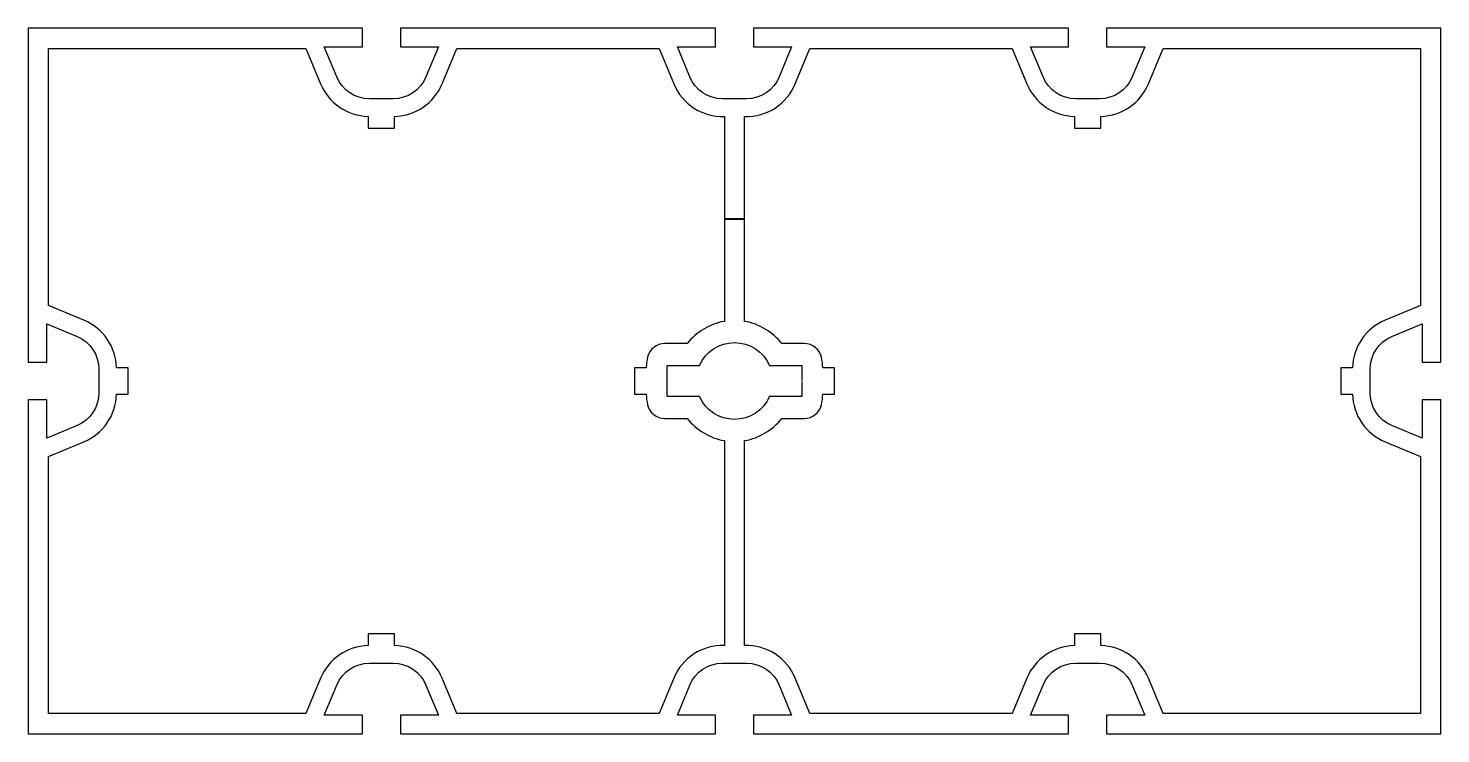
# Model space of a CAD drawing. Header units: millimetres. Extents: x -80 to 80, y -40 to 40.
import ezdxf

# ---------------------------------------------------------------- set-up
doc = ezdxf.new("R2010")
doc.units = ezdxf.units.MM
doc.header["$LTSCALE"] = 0.0125
doc.layers.add('Profil', color=7, linetype='Continuous')

msp = doc.modelspace()

# ---------------------------------------------------------------- linework, layer by layer
at = {"layer": 'Profil'}
for points in [[(-72, 0), (-72, -1.35, -0.303347), (-74.47, -5.05), (-77.9, -6.47), (-77.9, -2.15), (-80, -2.15), (-80, -40), (-42.15, -40), (-42.15, -37.9), (-46.47, -37.9), (-45.05, -34.47, -0.303347), (-41.35, -32), (-38.65, -32, -0.303347), (-34.95, -34.47), (-33.53, -37.9), (-37.85, -37.9), (-37.85, -40), (-2.15, -40), (-2.15, -37.9), (-6.47, -37.9), (-5.05, -34.47, -0.303347), (-1.35, -32), (0.01, -32), (1.35, -32, -0.303347), (5.05, -34.47), (6.47, -37.9), (2.15, -37.9), (2.15, -40), (37.85, -40), (37.85, -37.9), (33.53, -37.9), (34.95, -34.47, -0.303347), (38.65, -32), (41.35, -32, -0.303347), (45.05, -34.47), (46.47, -37.9), (42.15, -37.9), (42.15, -40), (80, -40), (80, -2.15), (77.9, -2.15), (77.9, -6.47), (74.47, -5.05, -0.303347), (72, -1.35), (72, 0), (72, 1.35, -0.303347), (74.47, 5.05), (77.9, 6.47), (77.9, 2.15), (80, 2.15), (80, 40), (42.15, 40), (42.15, 37.9), (46.47, 37.9), (45.05, 34.47, -0.303347), (41.35, 32), (38.65, 32, -0.303347), (34.95, 34.47), (33.53, 37.9), (37.85, 37.9), (37.85, 40), (2.15, 40), (2.15, 37.9), (6.47, 37.9), (5.05, 34.47, -0.303347), (1.35, 32), (0.01, 32), (-1.35, 32, -0.303347), (-5.05, 34.47), (-6.47, 37.9), (-2.15, 37.9), (-2.15, 40), (-37.85, 40), (-37.85, 37.9), (-33.53, 37.9), (-34.95, 34.47, -0.303347), (-38.65, 32), (-41.35, 32, -0.303347), (-45.05, 34.47), (-46.47, 37.9), (-42.15, 37.9), (-42.15, 40), (-80, 40), (-80, 2.15), (-77.9, 2.15), (-77.9, 6.47), (-74.47, 5.05, -0.303347), (-72, 1.35)], [(11.32, 0.05), (11.32, 1.5), (10, 1.5, 0.050511), (9.85, 2.7, 0.349256), (7.9, 4.25), (5.37, 4.25, 0.185281), (1.15, 6.75), (1.15, 18.33), (-1.15, 18.33), (-1.15, 6.75, 0.185281), (-5.37, 4.25), (-7.9, 4.25, 0.349256), (-9.85, 2.7, 0.050511), (-10, 1.5), (-11.32, 1.5), (-11.32, 0), (-11.32, -1.5), (-10, -1.5, 0.050511), (-9.85, -2.7, 0.349256), (-7.9, -4.25), (-5.37, -4.25, 0.185281), (-1.15, -6.75), (-1.15, -30, 0.312506), (-6.89, -33.7), (-8.55, -37.7), (-31.45, -37.7), (-33.11, -33.7, 0.296568), (-38.5, -30), (-38.5, -28.66), (-41.5, -28.66), (-41.5, -30, 0.296568), (-46.89, -33.7), (-48.55, -37.7), (-77.7, -37.7), (-77.7, -8.55), (-73.7, -6.89, 0.296568), (-70, -1.5), (-68.68, -1.5), (-68.68, 0), (-68.68, 1.5), (-70, 1.5, 0.296568), (-73.7, 6.89), (-77.7, 8.55), (-77.7, 37.7), (-48.55, 37.7), (-46.89, 33.7, 0.296568), (-41.5, 30), (-41.5, 28.66), (-38.5, 28.66), (-38.5, 30, 0.296568), (-33.11, 33.7), (-31.45, 37.7), (-8.55, 37.7), (-6.89, 33.7, 0.312506), (-1.15, 30), (-1.15, 18.43), (1.15, 18.43), (1.15, 30, 0.312506), (6.89, 33.7), (8.55, 37.7), (31.45, 37.7), (33.11, 33.7, 0.296568), (38.5, 30), (38.5, 28.66), (41.5, 28.66), (41.5, 30, 0.296568), (46.89, 33.7), (48.55, 37.7), (77.7, 37.7), (77.7, 8.55), (73.7, 6.89, 0.296568), (70, 1.5), (68.68, 1.5), (68.68, 0), (68.68, -1.5), (70, -1.5, 0.296568), (73.7, -6.89), (77.7, -8.55), (77.7, -37.7), (48.55, -37.7), (46.89, -33.7, 0.296568), (41.5, -30), (41.5, -28.66), (38.5, -28.66), (38.5, -30, 0.296568), (33.11, -33.7), (31.45, -37.7), (8.55, -37.7), (6.89, -33.7, 0.312506), (1.15, -30), (1.15, -6.75, 0.185281), (5.37, -4.25), (7.9, -4.25, 0.349256), (9.85, -2.7, 0.050511), (10, -1.5), (11.32, -1.5), (11.32, -0.05)]]:
    msp.add_lwpolyline(points, format="xyb", close=True, dxfattribs=at)
msp.add_lwpolyline([(7.63, -0.05), (7.63, -1.75), (3.98, -1.75, -0.297534), (0, -4.35, -0.297534), (-3.98, -1.75), (-7.63, -1.75), (-7.63, 0), (-7.63, 1.75), (-3.98, 1.75, -0.297534), (0, 4.35, -0.297534), (3.98, 1.75), (7.63, 1.75), (7.63, 0.05)], format="xyb", dxfattribs=at)

doc.saveas('drawing.dxf')
